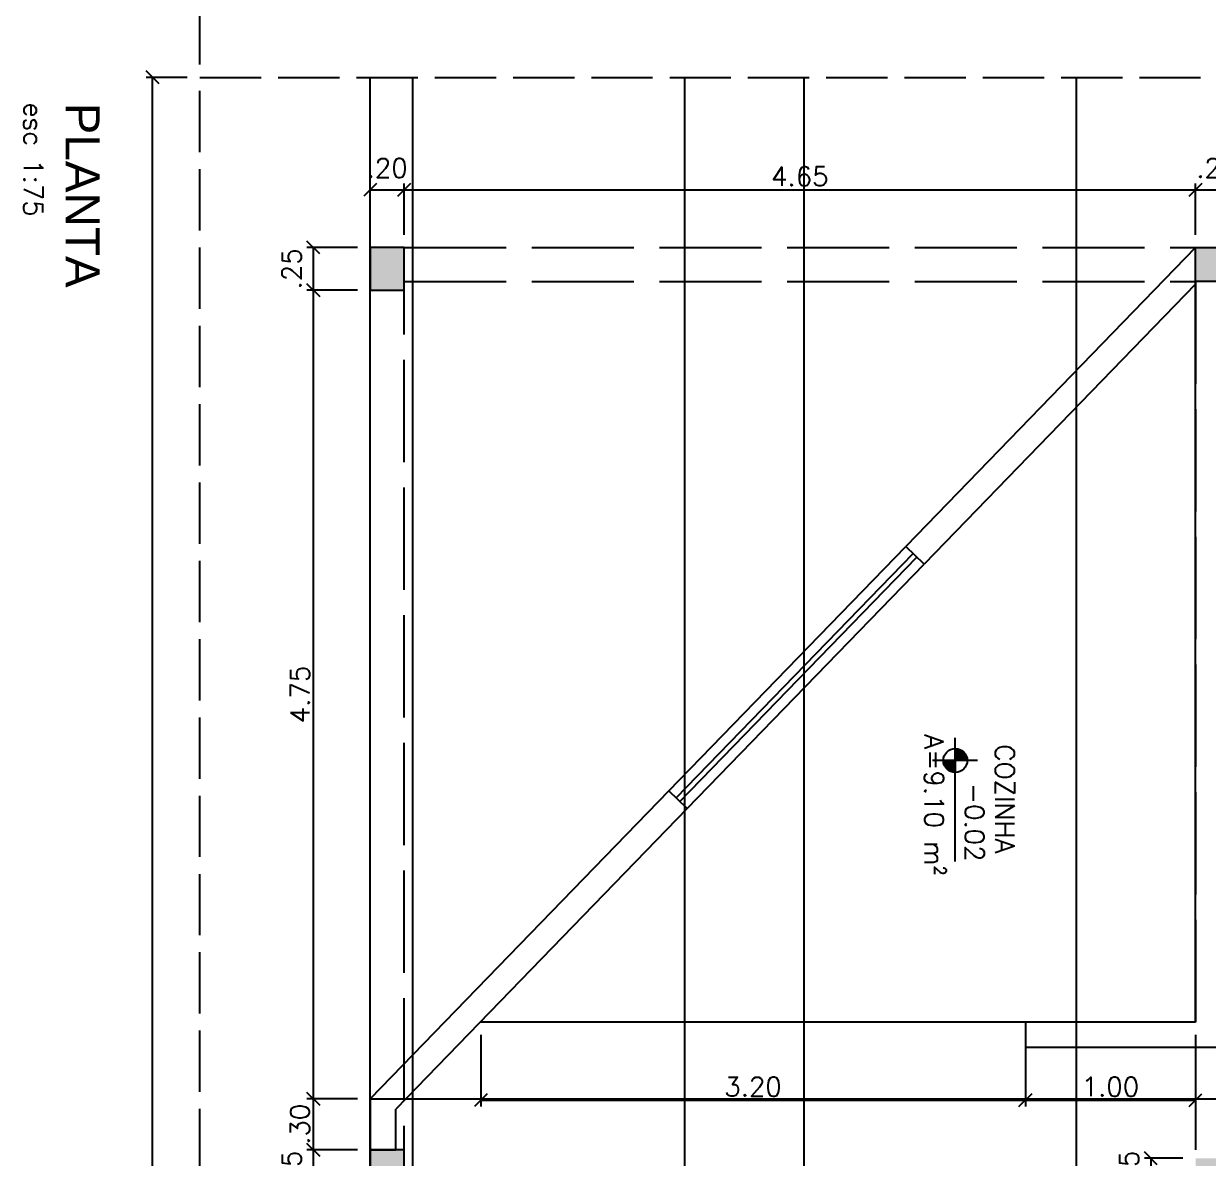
# Model space of a CAD drawing. Header units: inches. Extents: x -2 to 120, y -6 to 26.
# Drawn here: x 102.1 to 109.06, y 9.91 to 16.57 of the extents above; entities that cross this region are included whole.
import ezdxf

# ---------------------------------------------------------------- set-up
doc = ezdxf.new("R2010")
doc.units = ezdxf.units.IN
doc.header["$MEASUREMENT"] = 0
doc.linetypes.add('ACAD_ISO02W100', pattern=[15, 12, -3])
for name, color, linetype in [('Alvenaria', 4, 'Continuous'), ('ARQ-COTAS', 1, 'Continuous'), ('ARQ-NIVEL', 1, 'Continuous'), ('ARQ-TEXTO2', 2, 'Continuous'), ('ARQ-TEXTO3', 3, 'Continuous'), ('ARQ-TEXTO4', 4, 'Continuous'), ('Estrutura', 6, 'Continuous'), ('Hachura', 8, 'Continuous'), ('Janela', 3, 'Continuous'), ('Peitoril', 1, 'Continuous'), ('Projecao', 1, 'ACAD_ISO02W100')]:
    doc.layers.add(name, color=color, linetype=linetype)
doc.layers.get('0').off()
doc.styles.add('ROMANS', font='romans.shx')
doc.dimstyles.new('1-75', dxfattribs={"dimscale": 0.75, "dimtxt": 0.15, "dimasz": 0.1, "dimexe": 0.05, "dimexo": 0.1, "dimgap": 0.03, "dimtad": 1, "dimzin": 5, "dimdsep": 46, "dimtxsty": 'ROMANS', "dimblk": 'OBLIQUE', "dimcen": 0, "dimclrd": 256, "dimclre": 256, "dimclrt": 2, "dimadec": 0, "dimazin": 0, "dimtfac": 1, "dimtofl": 0, "dimtmove": 2, "dimatfit": 3, "dimfxl": 0.04, "dimtolj": 1, "dimtzin": 1, "dimarcsym": 0})

# ---------------------------------------------------------------- blocks, each defined once
blk = doc.blocks.new('nivel planta')
at = {"layer": 'ARQ-NIVEL', "color": 1}
for p, q in [((-0.7909, 0.174), (-0.7909, -0.1786)), ((0, 0), (-0.9695, 0)), ((-0.8843, 0.007), (-0.7909, 0.007)), ((-0.8834, 0.0148), (-0.7909, 0.0148)), ((-0.8818, 0.0226), (-0.7909, 0.0226)), ((-0.8795, 0.0304), (-0.7909, 0.0304)), ((-0.8764, 0.0382), (-0.7909, 0.0382)), ((-0.8725, 0.0461), (-0.7909, 0.0461)), ((-0.8676, 0.0539), (-0.7909, 0.0539)), ((-0.8615, 0.0617), (-0.7909, 0.0617)), ((-0.8538, 0.0695), (-0.7909, 0.0695)), ((-0.8439, 0.0773), (-0.7909, 0.0773)), ((-0.8301, 0.0851), (-0.7909, 0.0851)), ((-0.7909, -0.0008), (-0.6971, -0.0008)), ((-0.7909, -0.0086), (-0.6975, -0.0086)), ((-0.7909, -0.0164), (-0.6986, -0.0164)), ((-0.7909, -0.0243), (-0.7003, -0.0243)), ((-0.7909, -0.0321), (-0.7028, -0.0321)), ((-0.7909, -0.0399), (-0.706, -0.0399)), ((-0.7909, -0.0477), (-0.7101, -0.0477)), ((-0.7909, -0.0555), (-0.7153, -0.0555)), ((-0.7909, -0.0633), (-0.7217, -0.0633)), ((-0.7909, -0.0711), (-0.7298, -0.0711)), ((-0.7909, -0.0789), (-0.7403, -0.0789)), ((-0.7909, -0.0868), (-0.7553, -0.0868))]:
    blk.add_line(p, q, dxfattribs=at)
blk.add_circle((-0.7909, 0), 0.0937, dxfattribs=at)
blk = doc.blocks.new('_Oblique')
at = {"color": 0, "linetype": 'ByBlock', "lineweight": -2}
blk.add_line((-0.5, -0.5), (0.5, 0.5), dxfattribs=at)
blk = doc.blocks.new('*D1173')
at = {"layer": 'ARQ-COTAS', "lineweight": -2, "transparency": 16777216}
for p, q in [((104.0574, 9.9599), (103.7611, 9.9599)), ((103.7986, 9.7099), (103.7986, 9.9599)), ((104.0574, 9.7099), (103.7611, 9.7099))]:
    blk.add_line(p, q, dxfattribs=at)
at = {"layer": 'DEFPOINTS', "color": 0, "transparency": 16777216}
for p in [(103.7986, 9.9599), (104.1324, 9.9599), (104.1324, 9.7099)]:
    blk.add_point(p, dxfattribs=at)
at = {"layer": 'ARQ-COTAS', "lineweight": -2, "transparency": 16777216, "xscale": 0.07500000000000001, "yscale": 0.07500000000000001, "zscale": 0.07500000000000001}
for p, rotation in [((103.7986, 9.9599), 90), ((103.7986, 9.7099), 270)]:
    blk.add_blockref('_Oblique', p, dxfattribs=dict(at, rotation=rotation))
at = {"layer": 'ARQ-COTAS', "color": 2, "transparency": 16777216, "insert": (103.6711, 9.8349), "char_height": 0.1125, "attachment_point": 5, "rotation": 90, "style": 'ROMANS'}
blk.add_mtext('\\A1;.25', dxfattribs=at)
blk = doc.blocks.new('*D1174')
at = {"layer": 'ARQ-COTAS', "lineweight": -2, "transparency": 16777216}
for p, q in [((104.0574, 10.2599), (103.7611, 10.2599)), ((103.7986, 9.9599), (103.7986, 10.2599)), ((104.0574, 9.9599), (103.7611, 9.9599))]:
    blk.add_line(p, q, dxfattribs=at)
at = {"layer": 'DEFPOINTS', "color": 0, "transparency": 16777216}
for p in [(103.7986, 10.2599), (104.1324, 10.2599), (104.1324, 9.9599)]:
    blk.add_point(p, dxfattribs=at)
at = {"layer": 'ARQ-COTAS', "lineweight": -2, "transparency": 16777216, "xscale": 0.07500000000000001, "yscale": 0.07500000000000001, "zscale": 0.07500000000000001}
for p, rotation in [((103.7986, 10.2599), 90), ((103.7986, 9.9599), 270)]:
    blk.add_blockref('_Oblique', p, dxfattribs=dict(at, rotation=rotation))
at = {"layer": 'ARQ-COTAS', "color": 2, "transparency": 16777216, "insert": (103.7199, 10.1099), "char_height": 0.1125, "attachment_point": 5, "rotation": 90, "style": 'ROMANS'}
blk.add_mtext('\\A1;.30', dxfattribs=at)
blk = doc.blocks.new('*D1175')
at = {"layer": 'ARQ-COTAS', "lineweight": -2, "transparency": 16777216}
for p, q in [((104.0574, 15.0099), (103.7611, 15.0099)), ((103.7986, 10.2599), (103.7986, 15.0099)), ((104.0574, 10.2599), (103.7611, 10.2599))]:
    blk.add_line(p, q, dxfattribs=at)
at = {"layer": 'DEFPOINTS', "color": 0, "transparency": 16777216}
for p in [(103.7986, 15.0099), (104.1324, 15.0099), (104.1324, 10.2599)]:
    blk.add_point(p, dxfattribs=at)
at = {"layer": 'ARQ-COTAS', "lineweight": -2, "transparency": 16777216, "xscale": 0.07500000000000001, "yscale": 0.07500000000000001, "zscale": 0.07500000000000001}
for p, rotation in [((103.7986, 15.0099), 90), ((103.7986, 10.2599), 270)]:
    blk.add_blockref('_Oblique', p, dxfattribs=dict(at, rotation=rotation))
at = {"layer": 'ARQ-COTAS', "color": 2, "transparency": 16777216, "insert": (103.7199, 12.6349), "char_height": 0.1125, "attachment_point": 5, "rotation": 90, "style": 'ROMANS'}
blk.add_mtext('\\A1;4.75', dxfattribs=at)
blk = doc.blocks.new('*D1176')
at = {"layer": 'ARQ-COTAS', "lineweight": -2, "transparency": 16777216}
for p, q in [((104.0574, 15.2599), (103.7611, 15.2599)), ((103.7986, 15.0099), (103.7986, 15.2599)), ((104.0574, 15.0099), (103.7611, 15.0099))]:
    blk.add_line(p, q, dxfattribs=at)
at = {"layer": 'DEFPOINTS', "color": 0, "transparency": 16777216}
for p in [(103.7986, 15.2599), (104.1324, 15.2599), (104.1324, 15.0099)]:
    blk.add_point(p, dxfattribs=at)
at = {"layer": 'ARQ-COTAS', "lineweight": -2, "transparency": 16777216, "xscale": 0.07500000000000001, "yscale": 0.07500000000000001, "zscale": 0.07500000000000001}
for p, rotation in [((103.7986, 15.2599), 90), ((103.7986, 15.0099), 270)]:
    blk.add_blockref('_Oblique', p, dxfattribs=dict(at, rotation=rotation))
at = {"layer": 'ARQ-COTAS', "color": 2, "transparency": 16777216, "insert": (103.6711, 15.1349), "char_height": 0.1125, "attachment_point": 5, "rotation": 90, "style": 'ROMANS'}
blk.add_mtext('\\A1;.25', dxfattribs=at)
blk = doc.blocks.new('*D1177')
at = {"layer": 'ARQ-COTAS', "lineweight": -2, "transparency": 16777216}
for p, q in [((103.0574, 16.2599), (102.817, 16.2599)), ((102.8545, -0.7401), (102.8545, 16.2599)), ((103.0574, -0.7401), (102.817, -0.7401))]:
    blk.add_line(p, q, dxfattribs=at)
at = {"layer": 'DEFPOINTS', "color": 0, "transparency": 16777216}
for p in [(102.8545, 16.2599), (103.1324, 16.2599), (103.1324, -0.7401)]:
    blk.add_point(p, dxfattribs=at)
at = {"layer": 'ARQ-COTAS', "lineweight": -2, "transparency": 16777216, "xscale": 0.07500000000000001, "yscale": 0.07500000000000001, "zscale": 0.07500000000000001}
for p, rotation in [((102.8545, 16.2599), 90), ((102.8545, -0.7401), 270)]:
    blk.add_blockref('_Oblique', p, dxfattribs=dict(at, rotation=rotation))
at = {"layer": 'ARQ-COTAS', "color": 2, "transparency": 16777216, "insert": (102.7758, 7.7599), "char_height": 0.1125, "attachment_point": 5, "rotation": 90, "style": 'ROMANS'}
blk.add_mtext('\\A1;17.00', dxfattribs=at)
blk = doc.blocks.new('*D1178')
at = {"layer": 'ARQ-COTAS', "lineweight": -2, "transparency": 16777216}
for p, q in [((104.1324, 15.3349), (104.1324, 15.6369)), ((104.1324, 15.5994), (104.3324, 15.5994)), ((104.3324, 15.3349), (104.3324, 15.6369))]:
    blk.add_line(p, q, dxfattribs=at)
at = {"layer": 'DEFPOINTS', "color": 0, "transparency": 16777216}
for p in [(104.3324, 15.5994), (104.1324, 15.2599), (104.3324, 15.2599)]:
    blk.add_point(p, dxfattribs=at)
at = {"layer": 'ARQ-COTAS', "lineweight": -2, "transparency": 16777216, "xscale": 0.07500000000000001, "yscale": 0.07500000000000001, "zscale": 0.07500000000000001, "rotation": 180}
blk.add_blockref('_Oblique', (104.1324, 15.5994), dxfattribs=at)
at = {"layer": 'ARQ-COTAS', "lineweight": -2, "transparency": 16777216, "xscale": 0.07500000000000001, "yscale": 0.07500000000000001, "zscale": 0.07500000000000001}
blk.add_blockref('_Oblique', (104.3324, 15.5994), dxfattribs=at)
at = {"layer": 'ARQ-COTAS', "color": 2, "transparency": 16777216, "insert": (104.2324, 15.7269), "char_height": 0.1125, "attachment_point": 5, "style": 'ROMANS'}
blk.add_mtext('\\A1;.20', dxfattribs=at)
blk = doc.blocks.new('*D1179')
at = {"layer": 'ARQ-COTAS', "lineweight": -2, "transparency": 16777216}
for p, q in [((104.3324, 15.3349), (104.3324, 15.6369)), ((104.3324, 15.5994), (108.9824, 15.5994)), ((108.9824, 15.3349), (108.9824, 15.6369))]:
    blk.add_line(p, q, dxfattribs=at)
at = {"layer": 'DEFPOINTS', "color": 0, "transparency": 16777216}
for p in [(108.9824, 15.5994), (104.3324, 15.2599), (108.9824, 15.2599)]:
    blk.add_point(p, dxfattribs=at)
at = {"layer": 'ARQ-COTAS', "lineweight": -2, "transparency": 16777216, "xscale": 0.07500000000000001, "yscale": 0.07500000000000001, "zscale": 0.07500000000000001, "rotation": 180}
blk.add_blockref('_Oblique', (104.3324, 15.5994), dxfattribs=at)
at = {"layer": 'ARQ-COTAS', "lineweight": -2, "transparency": 16777216, "xscale": 0.07500000000000001, "yscale": 0.07500000000000001, "zscale": 0.07500000000000001}
blk.add_blockref('_Oblique', (108.9824, 15.5994), dxfattribs=at)
at = {"layer": 'ARQ-COTAS', "color": 2, "transparency": 16777216, "insert": (106.6574, 15.6781), "char_height": 0.1125, "attachment_point": 5, "style": 'ROMANS'}
blk.add_mtext('\\A1;4.65', dxfattribs=at)
blk = doc.blocks.new('*D1180')
at = {"layer": 'ARQ-COTAS', "lineweight": -2, "transparency": 16777216}
for p, q in [((108.9824, 15.3349), (108.9824, 15.6369)), ((108.9824, 15.5994), (109.2324, 15.5994)), ((109.2324, 15.3349), (109.2324, 15.6369))]:
    blk.add_line(p, q, dxfattribs=at)
at = {"layer": 'DEFPOINTS', "color": 0, "transparency": 16777216}
for p in [(109.2324, 15.5994), (108.9824, 15.2599), (109.2324, 15.2599)]:
    blk.add_point(p, dxfattribs=at)
at = {"layer": 'ARQ-COTAS', "lineweight": -2, "transparency": 16777216, "xscale": 0.07500000000000001, "yscale": 0.07500000000000001, "zscale": 0.07500000000000001, "rotation": 180}
blk.add_blockref('_Oblique', (108.9824, 15.5994), dxfattribs=at)
at = {"layer": 'ARQ-COTAS', "lineweight": -2, "transparency": 16777216, "xscale": 0.07500000000000001, "yscale": 0.07500000000000001, "zscale": 0.07500000000000001}
blk.add_blockref('_Oblique', (109.2324, 15.5994), dxfattribs=at)
at = {"layer": 'ARQ-COTAS', "color": 2, "transparency": 16777216, "insert": (109.1074, 15.7269), "char_height": 0.1125, "attachment_point": 5, "style": 'ROMANS'}
blk.add_mtext('\\A1;.25', dxfattribs=at)
blk = doc.blocks.new('*D1188')
at = {"layer": 'ARQ-COTAS', "lineweight": -2, "transparency": 16777216}
for p, q in [((103.1324, 16.3349), (103.1324, 16.8373)), ((103.1324, 16.7998), (118.1324, 16.7998)), ((118.1324, 16.3349), (118.1324, 16.8373))]:
    blk.add_line(p, q, dxfattribs=at)
at = {"layer": 'DEFPOINTS', "color": 0, "transparency": 16777216}
for p in [(118.1324, 16.7998), (103.1324, 16.2599), (118.1324, 16.2599)]:
    blk.add_point(p, dxfattribs=at)
at = {"layer": 'ARQ-COTAS', "lineweight": -2, "transparency": 16777216, "xscale": 0.07500000000000001, "yscale": 0.07500000000000001, "zscale": 0.07500000000000001, "rotation": 180}
blk.add_blockref('_Oblique', (103.1324, 16.7998), dxfattribs=at)
at = {"layer": 'ARQ-COTAS', "lineweight": -2, "transparency": 16777216, "xscale": 0.07500000000000001, "yscale": 0.07500000000000001, "zscale": 0.07500000000000001}
blk.add_blockref('_Oblique', (118.1324, 16.7998), dxfattribs=at)
at = {"layer": 'ARQ-COTAS', "color": 2, "transparency": 16777216, "insert": (110.6324, 16.8786), "char_height": 0.1125, "attachment_point": 5, "style": 'ROMANS'}
blk.add_mtext('\\A1;15.00', dxfattribs=at)
blk = doc.blocks.new('*D1212')
at = {"layer": 'ARQ-COTAS', "lineweight": -2, "transparency": 16777216}
for p, q in [((104.7824, 10.6349), (104.7824, 10.2144)), ((107.9824, 10.6349), (107.9824, 10.2144)), ((104.7824, 10.2519), (107.9824, 10.2519))]:
    blk.add_line(p, q, dxfattribs=at)
at = {"layer": 'DEFPOINTS', "color": 0, "transparency": 16777216}
for p in [(104.7824, 10.7099), (107.9824, 10.7099), (107.9824, 10.2519)]:
    blk.add_point(p, dxfattribs=at)
at = {"layer": 'ARQ-COTAS', "lineweight": -2, "transparency": 16777216, "xscale": 0.07500000000000001, "yscale": 0.07500000000000001, "zscale": 0.07500000000000001, "rotation": 180}
blk.add_blockref('_Oblique', (104.7824, 10.2519), dxfattribs=at)
at = {"layer": 'ARQ-COTAS', "lineweight": -2, "transparency": 16777216, "xscale": 0.07500000000000001, "yscale": 0.07500000000000001, "zscale": 0.07500000000000001}
blk.add_blockref('_Oblique', (107.9824, 10.2519), dxfattribs=at)
at = {"layer": 'ARQ-COTAS', "color": 2, "transparency": 16777216, "insert": (106.3824, 10.3307), "char_height": 0.1125, "attachment_point": 5, "style": 'ROMANS'}
blk.add_mtext('\\A1;3.20', dxfattribs=at)
blk = doc.blocks.new('*D1213')
at = {"layer": 'ARQ-COTAS', "lineweight": -2, "transparency": 16777216}
for p, q in [((108.9824, 10.6349), (108.9824, 10.2144)), ((107.9824, 10.4849), (107.9824, 10.2144)), ((107.9824, 10.2519), (108.9824, 10.2519))]:
    blk.add_line(p, q, dxfattribs=at)
at = {"layer": 'DEFPOINTS', "color": 0, "transparency": 16777216}
for p in [(108.9824, 10.7099), (107.9824, 10.5599), (108.9824, 10.2519)]:
    blk.add_point(p, dxfattribs=at)
at = {"layer": 'ARQ-COTAS', "lineweight": -2, "transparency": 16777216, "xscale": 0.07500000000000001, "yscale": 0.07500000000000001, "zscale": 0.07500000000000001, "rotation": 180}
blk.add_blockref('_Oblique', (107.9824, 10.2519), dxfattribs=at)
at = {"layer": 'ARQ-COTAS', "lineweight": -2, "transparency": 16777216, "xscale": 0.07500000000000001, "yscale": 0.07500000000000001, "zscale": 0.07500000000000001}
blk.add_blockref('_Oblique', (108.9824, 10.2519), dxfattribs=at)
at = {"layer": 'ARQ-COTAS', "color": 2, "transparency": 16777216, "insert": (108.4824, 10.3307), "char_height": 0.1125, "attachment_point": 5, "style": 'ROMANS'}
blk.add_mtext('\\A1;1.00', dxfattribs=at)
blk = doc.blocks.new('*D1242')
at = {"layer": 'ARQ-COTAS', "lineweight": -2, "transparency": 16777216}
for p, q in [((108.9074, 9.9099), (108.6818, 9.9099)), ((108.7193, 9.9099), (108.7193, 9.7599)), ((108.9074, 9.7599), (108.6818, 9.7599))]:
    blk.add_line(p, q, dxfattribs=at)
at = {"layer": 'DEFPOINTS', "color": 0, "transparency": 16777216}
for p in [(108.9824, 9.9099), (108.7193, 9.7599), (108.9824, 9.7599)]:
    blk.add_point(p, dxfattribs=at)
at = {"layer": 'ARQ-COTAS', "lineweight": -2, "transparency": 16777216, "xscale": 0.07500000000000001, "yscale": 0.07500000000000001, "zscale": 0.07500000000000001}
for p, rotation in [((108.7193, 9.9099), 90), ((108.7193, 9.7599), 270)]:
    blk.add_blockref('_Oblique', p, dxfattribs=dict(at, rotation=rotation))
at = {"layer": 'ARQ-COTAS', "color": 2, "transparency": 16777216, "insert": (108.5918, 9.8349), "char_height": 0.1125, "attachment_point": 5, "rotation": 90, "style": 'ROMANS'}
blk.add_mtext('\\A1;.15', dxfattribs=at)

msp = doc.modelspace()

# ---------------------------------------------------------------- hatches: boundary and pattern name
at = {"layer": 'Hachura', "ltscale": 0.03}
h = msp.add_hatch(dxfattribs=at)
h.set_pattern_fill('AR-CONC', color=256, scale=0.01, angle=-90)
h.set_pattern_definition([(320, (104.13239, 15.25994), (-0.00627521, -0.07172602), [0.0075, -0.0825]), (265, (104.13239, 15.25994), (0.0752192, 0.01387513), [0.006, -0.066]), (10.45144, (104.131866, 15.25396), (0.068944, -0.05785088), [0.00637402, -0.0701142]), (316.1842, (104.15239, 15.25994), (-0.01655193, -0.10672413), [0.01125, -0.12375]), (6.63564, (104.15101, 15.25105), (0.09741186, -0.0934662), [0.00956103, -0.1051714]), (261.18416, (104.15239, 15.25994), (0.09741186, -0.0934662), [0.009, -0.099]), (291, (104.14739, 15.24994), (-0.04026189, -0.0596907), [0.0075, -0.0825]), (236, (104.14739, 15.24994), (0.072515, -0.02433153), [0.006, -0.066]), (341.45144, (104.14403, 15.244966), (0.03225312, -0.08402224), [0.00637402, -0.0701142]), (307.5, (104.132388, 15.25994), (0.033289385, -0.001215986), [0, -0.0652, 0, -0.067, 0, -0.06625]), (277.5, (104.13239, 15.25994), (0.03944117, -0.026306954), [0, -0.0382, 0, -0.0637, 0, -0.02525]), (237.5, (104.132388, 15.28224), (-0.002255487, -0.053382244), [0, -0.025, 0, -0.078, 0, -0.1035]), (227.5, (104.13239, 15.29224), (0.0100105, -0.05831862), [0, -0.0325, 0, -0.0518, 0, -0.0735])])
h.paths.add_polyline_path([(109.2324, 15.0599), (109.2324, 15.2599), (108.9824, 15.2599), (108.9824, 15.0599)])
h.paths.add_polyline_path([(112.0324, 15.2599), (112.0324, 15.0599), (112.2824, 15.0599), (112.2824, 15.2599)])
h.paths.add_polyline_path([(112.2822, 9.7599), (112.2822, 9.9099), (112.0324, 9.9099), (112.0324, 9.7599)])
h.paths.add_polyline_path([(109.2324, 9.7599), (109.2324, 9.9099), (108.9824, 9.9099), (108.9824, 9.7599)])
h.paths.add_polyline_path([(109.2324, 4.2599), (109.2324, 4.4099), (108.9824, 4.4099), (108.9824, 4.2599)])
h.paths.add_polyline_path([(112.2821, 4.2599), (112.2821, 4.4099), (112.0324, 4.4099), (112.0324, 4.2599)])
h.paths.add_polyline_path([(116.9324, 15.0099), (117.1324, 15.0099), (117.1324, 15.2599), (116.9324, 15.2599)])
h.paths.add_polyline_path([(117.1324, 9.7099), (117.1324, 9.9599), (116.9324, 9.9599), (116.9324, 9.7099)])
h.paths.add_polyline_path([(117.1324, 4.5099), (116.9324, 4.5099), (116.9324, 4.2599), (117.1324, 4.2599)])
h.paths.add_polyline_path([(117.1324, 0.5099), (116.9324, 0.5099), (116.9324, 0.2599), (117.1324, 0.2599)])
h.paths.add_polyline_path([(109.2324, 0.4499), (108.9824, 0.4499), (108.9824, 0.2499), (109.2324, 0.2499)])
h.paths.add_polyline_path([(104.3324, 0.2499), (104.3324, 0.4999), (104.1324, 0.4999), (104.1324, 0.2499)])
h.paths.add_polyline_path([(104.3324, 4.1999), (104.3324, 4.4499), (104.1324, 4.4499), (104.1324, 4.1999)])
h.paths.add_polyline_path([(104.3324, 9.7099), (104.3324, 9.9599), (104.1324, 9.9599), (104.1324, 9.7099)])
h.paths.add_polyline_path([(104.3324, 15.0099), (104.3324, 15.2599), (104.1324, 15.2599), (104.1324, 15.0099)])
h.paths.add_polyline_path([(110.6551, 1.585), (110.6551, 1.0519), (110.8239, 1.0519), (110.8239, 1.585)], flags=9)
h.paths.add_polyline_path([(110.8201, 1.7375), (110.8201, 1.1562), (110.9888, 1.1562), (110.9888, 1.7375)], flags=9)

# ---------------------------------------------------------------- linework, layer by layer
at = {"layer": 'Alvenaria', "ltscale": 0.03}
for p, q in [((104.1324, 0.4999), (104.1324, 16.2599)), ((104.3824, 0.3999), (104.3824, 16.2599)), ((105.9824, 0.3999), (105.9824, 16.2599)), ((106.6824, 0.3999), (106.6824, 16.2599)), ((108.2824, 0.3999), (108.2824, 16.2599)), ((104.1324, 10.2599), (118.1324, 10.2599))]:
    msp.add_line(p, q, dxfattribs=at)
at = {"layer": 'Alvenaria'}
for p, q in [((108.9824, 15.2599), (107.2795, 13.5044)), ((108.9824, 15.0445), (107.3871, 13.3999)), ((108.9824, 10.7099), (108.9824, 15.0599)), ((105.887, 12.0688), (104.1324, 10.2599)), ((105.9946, 11.9643), (104.2824, 10.1991)), ((108.9824, 10.7099), (107.9824, 10.7099)), ((107.9824, 10.7099), (107.9824, 10.5599)), ((113.0324, 10.5599), (107.9824, 10.5599)), ((104.1324, 10.2599), (104.1324, 9.9599)), ((104.2824, 9.9599), (104.2824, 10.1991)), ((104.1324, 9.9599), (104.2824, 9.9599))]:
    msp.add_line(p, q, dxfattribs=at)
at = {"layer": 'Alvenaria', "ltscale": 0.05}
msp.add_line((107.9824, 10.7099), (104.7824, 10.7099), dxfattribs=at)
at = {"layer": 'Estrutura'}
for p, q in [((104.1324, 15.2599), (104.1324, 15.0099)), ((104.3324, 15.2599), (104.1324, 15.2599)), ((104.3324, 15.0099), (104.3324, 15.2599)), ((108.9824, 15.2599), (109.2324, 15.2599)), ((108.9824, 15.0599), (108.9824, 15.2599)), ((109.2324, 15.0599), (108.9824, 15.0599)), ((104.1324, 15.0099), (104.3324, 15.0099)), ((104.1324, 9.9599), (104.1324, 9.7099)), ((104.3324, 9.9599), (104.1324, 9.9599)), ((104.3324, 9.7099), (104.3324, 9.9599))]:
    msp.add_line(p, q, dxfattribs=at)
at = {"layer": 'Janela', "ltscale": 0.05}
for p, q in [((105.93, 12.027), (107.3225, 13.4626)), ((105.9516, 12.0061), (107.3441, 13.4417))]:
    msp.add_line(p, q, dxfattribs=at)
at = {"layer": 'Peitoril', "ltscale": 0.05}
for p, q in [((105.887, 12.0688), (107.2795, 13.5044)), ((107.3871, 13.3999), (107.2795, 13.5044)), ((105.9946, 11.9643), (107.3871, 13.3999)), ((105.9946, 11.9643), (105.887, 12.0688))]:
    msp.add_line(p, q, dxfattribs=at)
at = {"layer": 'Projecao', "ltscale": 0.03}
for p, q in [((103.1324, -0.7401), (103.1324, 16.2599)), ((103.1324, 16.2599), (118.1324, 16.2599))]:
    msp.add_line(p, q, dxfattribs=at)
at = {"layer": 'Projecao', "ltscale": 0.05}
for p, q in [((104.3324, 15.2599), (108.9824, 15.2599)), ((104.3324, 15.0599), (108.9824, 15.0599)), ((108.9824, 15.0599), (108.9824, 0.4499)), ((104.1324, 0.4999), (104.1324, 15.0099)), ((104.3324, 0.4999), (104.3324, 15.0099))]:
    msp.add_line(p, q, dxfattribs=at)

# ---------------------------------------------------------------- block references
at = {"layer": 'ARQ-NIVEL', "xscale": 0.75, "yscale": 0.75, "zscale": 0.75, "rotation": 270.0000000000001}
msp.add_blockref('nivel planta', (107.5707, 11.6535), dxfattribs=at)

# ---------------------------------------------------------------- texts
at = {"layer": 'ARQ-NIVEL', "color": 2, "insert": (107.6278, 11.6532), "char_height": 0.1125, "attachment_point": 9, "rotation": 270, "style": 'ROMANS'}
msp.add_mtext('-0.02', dxfattribs=at)
at = {"layer": 'ARQ-TEXTO2', "insert": (107.5023, 12.4001), "char_height": 0.1125, "attachment_point": 1, "rotation": 270, "style": 'ROMANS'}
msp.add_mtext('A=9.10 m²', dxfattribs=at)
at = {"layer": 'ARQ-TEXTO3', "insert": (107.8617, 12.0209), "char_height": 0.1125, "attachment_point": 5, "rotation": 270, "style": 'ROMANS'}
msp.add_mtext('COZINHA', dxfattribs=at)
at = {"layer": 'ARQ-TEXTO4', "insert": (102.5426, 16.1113), "char_height": 0.1125, "attachment_point": 1, "rotation": 270, "style": 'ROMANS'}
msp.add_mtext('{\\fArial|b0|i0|c238|p34;\\H1.778x;\\C4;PLANTA\\Fromans|c0;\\H0.7498x;\\P\\H0.7501x;\\C2;esc 1:75}', dxfattribs=at)

# ---------------------------------------------------------------- dimensions: what is measured, and where the dimension line sits
at = {"layer": 'ARQ-COTAS'}
for base, p1, p2, picture, middle in [((118.1324, 16.7998), (103.1324, 16.2599), (118.1324, 16.2599), '*D1188', (110.6324, 16.8786)), ((104.3324, 15.5994), (104.1324, 15.2599), (104.3324, 15.2599), '*D1178', (104.2324, 15.7269)), ((108.9824, 15.5994), (104.3324, 15.2599), (108.9824, 15.2599), '*D1179', (106.6574, 15.6781)), ((109.2324, 15.5994), (108.9824, 15.2599), (109.2324, 15.2599), '*D1180', (109.1074, 15.7269)), ((107.9824, 10.2519), (104.7824, 10.7099), (107.9824, 10.7099), '*D1212', (106.3824, 10.3307)), ((108.9824, 10.2519), (107.9824, 10.5599), (108.9824, 10.7099), '*D1213', (108.4824, 10.3307))]:
    dim = msp.add_linear_dim(base=base, p1=p1, p2=p2, dimstyle='1-75', dxfattribs=at)
    dim.commit()
    dim.dimension.update_dxf_attribs({"geometry": picture, "text_midpoint": middle})
for base, p1, p2, angle, picture, middle in [((102.8545, 16.2599), (103.1324, -0.7401), (103.1324, 16.2599), 90, '*D1177', (102.7758, 7.7599)), ((103.7986, 15.2599), (104.1324, 15.0099), (104.1324, 15.2599), 90, '*D1176', (103.6711, 15.1349)), ((103.7986, 15.0099), (104.1324, 10.2599), (104.1324, 15.0099), 90, '*D1175', (103.7199, 12.6349)), ((103.7986, 10.2599), (104.1324, 9.9599), (104.1324, 10.2599), 90, '*D1174', (103.7199, 10.1099)), ((103.7986, 9.9599), (104.1324, 9.7099), (104.1324, 9.9599), 90, '*D1173', (103.6711, 9.8349)), ((108.7193, 9.7599), (108.9824, 9.9099), (108.9824, 9.7599), 270, '*D1242', (108.5918, 9.8349))]:
    dim = msp.add_linear_dim(base=base, p1=p1, p2=p2, angle=angle, dimstyle='1-75', dxfattribs=at)
    dim.commit()
    dim.dimension.update_dxf_attribs({"geometry": picture, "text_midpoint": middle})

doc.saveas('drawing.dxf')
